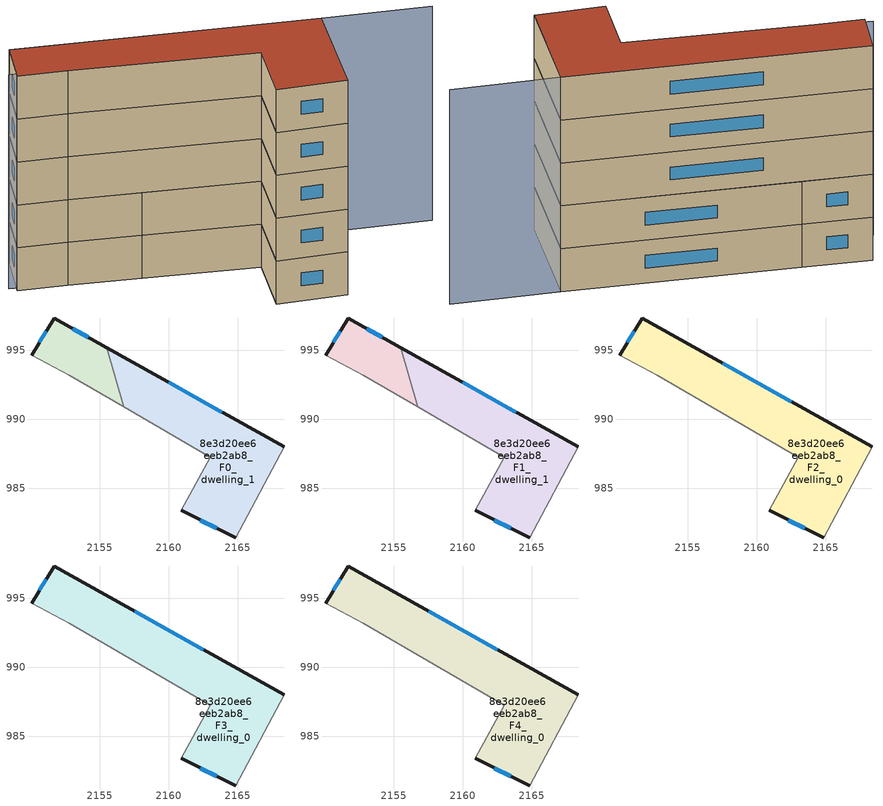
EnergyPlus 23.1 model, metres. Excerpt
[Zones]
8e3d20ee6eeb2ab8_F0_dwelling_0
 floor ground (EU_floor_Construction): 2155.49,995.18 2156.71,990.89 2152.79,993.17 2150.05,994.65 2151.7,997.31 z0
 wall outside (EU_wall_Construction): 2155.49,995.18 2151.7,997.31 2150.05,994.65 z0:3
 wall adiabatic (EU_wall_Construction): 2150.05,994.65 2152.79,993.17 2156.71,990.89 z0:3
 wall to 8e3d20ee6eeb2ab8_F0_dwelling_1 (EU_wall_Construction): 2156.71,990.89 2155.49,995.18 z0:3
 window (EU_Window_Construction): 2151.12,996.37 2150.62,995.58 / 2154.16,995.93 2153.03,996.56 z1.05:1.95
8e3d20ee6eeb2ab8_F0_dwelling_1
 floor ground (EU_floor_Construction): 2168.33,987.99 2164.85,981.42 2160.9,983.39 2162.99,987.24 2156.71,990.89 2155.49,995.18 z0
 wall outside (EU_wall_Construction): 2168.33,987.99 2155.49,995.18 / 2160.9,983.39 2164.85,981.42 z0:3
 wall adiabatic (EU_wall_Construction): 2156.71,990.89 2162.99,987.24 2160.9,983.39 / 2164.85,981.42 2168.33,987.99 z0:3
 window (EU_Window_Construction): 2163.83,990.51 2159.99,992.66 / 2162.28,982.7 2163.47,982.11 z1.05:1.95
8e3d20ee6eeb2ab8_F1_dwelling_0
 floor to 8e3d20ee6eeb2ab8_F0_dwelling_0 (EU_floor_Construction): 2155.49,995.18 2156.71,990.89 2152.79,993.17 2150.05,994.65 2151.7,997.31 z3
 wall outside (EU_wall_Construction): 2155.49,995.18 2151.7,997.31 2150.05,994.65 z3:6
 wall adiabatic (EU_wall_Construction): 2150.05,994.65 2152.79,993.17 2156.71,990.89 z3:6
 wall to 8e3d20ee6eeb2ab8_F1_dwelling_1 (EU_wall_Construction): 2156.71,990.89 2155.49,995.18 z3:6
 window (EU_Window_Construction): 2151.12,996.37 2150.62,995.58 / 2154.16,995.93 2153.03,996.56 z4.05:4.95
8e3d20ee6eeb2ab8_F1_dwelling_1
 floor to 8e3d20ee6eeb2ab8_F0_dwelling_1 (EU_floor_Construction): 2168.33,987.99 2164.85,981.42 2160.9,983.39 2162.99,987.24 2156.71,990.89 2155.49,995.18 z3
 wall outside (EU_wall_Construction): 2168.33,987.99 2155.49,995.18 / 2160.9,983.39 2164.85,981.42 z3:6
 wall adiabatic (EU_wall_Construction): 2156.71,990.89 2162.99,987.24 2160.9,983.39 / 2164.85,981.42 2168.33,987.99 z3:6
 window (EU_Window_Construction): 2163.83,990.51 2159.99,992.66 / 2162.28,982.7 2163.47,982.11 z4.05:4.95
8e3d20ee6eeb2ab8_F2_dwelling_0
 floor to 8e3d20ee6eeb2ab8_F1_dwelling_0 (EU_floor_Construction): 2155.49,995.18 2156.71,990.89 2152.79,993.17 2150.05,994.65 2151.7,997.31 z6
 floor to 8e3d20ee6eeb2ab8_F1_dwelling_1 (EU_floor_Construction): 2168.33,987.99 2164.85,981.42 2160.9,983.39 2162.99,987.24 2156.71,990.89 2155.49,995.18 z6
 wall outside (EU_wall_Construction): 2168.33,987.99 2151.7,997.31 2150.05,994.65 / 2160.9,983.39 2164.85,981.42 z6:9
 wall adiabatic (EU_wall_Construction): 2150.05,994.65 2152.79,993.17 2162.99,987.24 2160.9,983.39 / 2164.85,981.42 2168.33,987.99 z6:9
 window (EU_Window_Construction): 2151.12,996.37 2150.62,995.58 / 2162.5,991.25 2157.53,994.04 / 2162.28,982.7 2163.47,982.11 z7.05:7.95
8e3d20ee6eeb2ab8_F3_dwelling_0
 floor to 8e3d20ee6eeb2ab8_F2_dwelling_0 (EU_floor_Construction): 2168.33,987.99 2164.85,981.42 2160.9,983.39 2162.99,987.24 2152.79,993.17 2150.05,994.65 2151.7,997.31 z9
 wall outside (EU_wall_Construction): 2168.33,987.99 2151.7,997.31 2150.05,994.65 / 2160.9,983.39 2164.85,981.42 z9:12
 wall adiabatic (EU_wall_Construction): 2150.05,994.65 2152.79,993.17 2162.99,987.24 2160.9,983.39 / 2164.85,981.42 2168.33,987.99 z9:12
 window (EU_Window_Construction): 2151.12,996.37 2150.62,995.58 / 2162.5,991.25 2157.53,994.04 / 2162.28,982.7 2163.47,982.11 z10.05:10.95
8e3d20ee6eeb2ab8_F4_dwelling_0
 floor to 8e3d20ee6eeb2ab8_F3_dwelling_0 (EU_floor_Construction): 2168.33,987.99 2164.85,981.42 2160.9,983.39 2162.99,987.24 2152.79,993.17 2150.05,994.65 2151.7,997.31 z12
 wall outside (EU_wall_Construction): 2168.33,987.99 2151.7,997.31 2150.05,994.65 / 2160.9,983.39 2164.85,981.42 z12:15
 wall adiabatic (EU_wall_Construction): 2150.05,994.65 2152.79,993.17 2162.99,987.24 2160.9,983.39 / 2164.85,981.42 2168.33,987.99 z12:15
 window (EU_Window_Construction): 2151.12,996.37 2150.62,995.58 / 2162.5,991.25 2157.53,994.04 / 2162.28,982.7 2163.47,982.11 z13.05:13.95
 roof outside (EU_roof_Construction): 2164.85,981.42 2168.33,987.99 2151.7,997.31 2150.05,994.65 2152.79,993.17 2162.99,987.24 2160.9,983.39 z15
shading: 2168.33,987.99 2174.33,984.75 / 2149.81,995.13 2163.15,987.15 z0:15
[Building]
EU S2 Campaign: North Axis=0; Terrain=City; Solar Distribution=FullExterior
[Site:Location]
Bologna: Latitude=44.5; Longitude=11.25; Time Zone=1; Elevation=37
[SizingPeriod:WeatherFileDays]
AnnualSizingPeriod: Begin Month=1; Begin Day of Month=1; End Month=12; End Day of Month=31; Day of Week for Start Day=Monday; Use Weather File Daylight Saving Period=No; Use Weather File Rain and Snow Indicators=No
[MATERIAL]
EU_InternalMass_Material: Roughness=MediumRough; Thickness=0.1; Conductivity=1; Density=1800; Specific Heat=900; Thermal Absorptance=0.9; Solar Absorptance=0.7; Visible Absorptance=0.7
[MATERIAL:NOMASS] Roughness=MediumRough; Thermal Absorptance=0.9; Solar Absorptance=0.7; Visible Absorptance=0.7
Name | Thermal Resistance
EU_wall_NoMass | 0.890213
EU_roof_NoMass | 0.636128
EU_floor_NoMass | 0.79516
[WINDOWMATERIAL:SIMPLEGLAZINGSYSTEM]
EU_Window_SimpleGlazing: UFactor=4.49146; Solar Heat Gain Coefficient=0.85; Visible Transmittance=0.85
[CONSTRUCTION]
EU_wall_Construction: EU_wall_NoMass
EU_roof_Construction: EU_roof_NoMass
EU_floor_Construction: EU_floor_NoMass
EU_Window_Construction: EU_Window_SimpleGlazing
EU_InternalMass_Construction: EU_InternalMass_Material
[ZONE] Type=1; Multiplier=1; Ceiling Height=autocalculate; Floor Area=autocalculate; Part of Total Floor Area=Yes
Name | Volume
8e3d20ee6eeb2ab8_F0_dwelling_0; 8e3d20ee6eeb2ab8_F1_dwelling_0 | 55.7952
8e3d20ee6eeb2ab8_F2_dwelling_0 | 239.446
8e3d20ee6eeb2ab8_F3_dwelling_0; 8e3d20ee6eeb2ab8_F4_dwelling_0 | 239.454
8e3d20ee6eeb2ab8_F0_dwelling_1; 8e3d20ee6eeb2ab8_F1_dwelling_1 | 183.653
[INTERNALMASS] Construction=EU_InternalMass_Construction
Name | Zone or ZoneList | Surface Area
8e3d20ee6eeb2ab8_F0_dwelling_0_EU_InternalMass | 8e3d20ee6eeb2ab8_F0_dwelling_0 | 18.5995
8e3d20ee6eeb2ab8_F0_dwelling_1_EU_InternalMass | 8e3d20ee6eeb2ab8_F0_dwelling_1 | 61.2178
8e3d20ee6eeb2ab8_F1_dwelling_0_EU_InternalMass | 8e3d20ee6eeb2ab8_F1_dwelling_0 | 18.5995
8e3d20ee6eeb2ab8_F1_dwelling_1_EU_InternalMass | 8e3d20ee6eeb2ab8_F1_dwelling_1 | 61.2178
8e3d20ee6eeb2ab8_F2_dwelling_0_EU_InternalMass | 8e3d20ee6eeb2ab8_F2_dwelling_0 | 79.8175
8e3d20ee6eeb2ab8_F3_dwelling_0_EU_InternalMass | 8e3d20ee6eeb2ab8_F3_dwelling_0 | 79.8175
8e3d20ee6eeb2ab8_F4_dwelling_0_EU_InternalMass | 8e3d20ee6eeb2ab8_F4_dwelling_0 | 79.8175
[OTHEREQUIPMENT] Fuel Type=Electricity; Design Level Calculation Method=Watts/Area; Power per Zone Floor Area=1; Fraction Latent=0; Fraction Radiant=0; Fraction Lost=0; Carbon Dioxide Generation Rate=0; EndUse Subcategory=EU_Step8_InternalGains
Name | Zone or ZoneList or Space or SpaceList | Schedule
EU_Step8_InternalGain_8e3d20ee6eeb2ab8_F0_dwelling_0_f000 | 8e3d20ee6eeb2ab8_F0_dwelling_0 | EU_Step8_GainSchedule_8e3d20ee6eeb2ab8_F0_dwelling_0_f000
EU_Step8_InternalGain_8e3d20ee6eeb2ab8_F0_dwelling_1_f000 | 8e3d20ee6eeb2ab8_F0_dwelling_1 | EU_Step8_GainSchedule_8e3d20ee6eeb2ab8_F0_dwelling_1_f000
EU_Step8_InternalGain_8e3d20ee6eeb2ab8_F1_dwelling_0_f000 | 8e3d20ee6eeb2ab8_F1_dwelling_0 | EU_Step8_GainSchedule_8e3d20ee6eeb2ab8_F1_dwelling_0_f000
EU_Step8_InternalGain_8e3d20ee6eeb2ab8_F1_dwelling_1_f000 | 8e3d20ee6eeb2ab8_F1_dwelling_1 | EU_Step8_GainSchedule_8e3d20ee6eeb2ab8_F1_dwelling_1_f000
EU_Step8_InternalGain_8e3d20ee6eeb2ab8_F2_dwelling_0_f000 | 8e3d20ee6eeb2ab8_F2_dwelling_0 | EU_Step8_GainSchedule_8e3d20ee6eeb2ab8_F2_dwelling_0_f000
EU_Step8_InternalGain_8e3d20ee6eeb2ab8_F3_dwelling_0_f000 | 8e3d20ee6eeb2ab8_F3_dwelling_0 | EU_Step8_GainSchedule_8e3d20ee6eeb2ab8_F3_dwelling_0_f000
EU_Step8_InternalGain_8e3d20ee6eeb2ab8_F4_dwelling_0_f000 | 8e3d20ee6eeb2ab8_F4_dwelling_0 | EU_Step8_GainSchedule_8e3d20ee6eeb2ab8_F4_dwelling_0_f000
[ZONEVENTILATION:DESIGNFLOWRATE] Schedule=EU_AlwaysOn; Design Flow Rate Calculation Method=AirChanges/Hour; Air Changes per Hour=0.718634; Ventilation Type=Natural; Fan Pressure Rise=0; Fan Total Efficiency=1; Constant Term Coefficient=1; Temperature Term Coefficient=0; Velocity Term Coefficient=0; Velocity Squared Term Coefficient=0; Minimum Indoor Temperature=-100; Maximum Indoor Temperature=100; Delta Temperature=-100; Minimum Outdoor Temperature=-100; Maximum Outdoor Temperature=100; Maximum Wind Speed=40
Name | Zone or ZoneList or Space or SpaceList
EU_ConstantAir_8e3d20ee6eeb2ab8_F0_dwelling_0 | 8e3d20ee6eeb2ab8_F0_dwelling_0
EU_ConstantAir_8e3d20ee6eeb2ab8_F0_dwelling_1 | 8e3d20ee6eeb2ab8_F0_dwelling_1
EU_ConstantAir_8e3d20ee6eeb2ab8_F1_dwelling_0 | 8e3d20ee6eeb2ab8_F1_dwelling_0
EU_ConstantAir_8e3d20ee6eeb2ab8_F1_dwelling_1 | 8e3d20ee6eeb2ab8_F1_dwelling_1
EU_ConstantAir_8e3d20ee6eeb2ab8_F2_dwelling_0 | 8e3d20ee6eeb2ab8_F2_dwelling_0
EU_ConstantAir_8e3d20ee6eeb2ab8_F3_dwelling_0 | 8e3d20ee6eeb2ab8_F3_dwelling_0
EU_ConstantAir_8e3d20ee6eeb2ab8_F4_dwelling_0 | 8e3d20ee6eeb2ab8_F4_dwelling_0
[HVACTEMPLATE:THERMOSTAT] Constant Heating Setpoint=20; Constant Cooling Setpoint=50
EU_HeatOnly_8e3d20ee6eeb2ab8_F0_dwelling_0; EU_HeatOnly_8e3d20ee6eeb2ab8_F0_dwelling_1; EU_HeatOnly_8e3d20ee6eeb2ab8_F1_dwelling_0; EU_HeatOnly_8e3d20ee6eeb2ab8_F1_dwelling_1; EU_HeatOnly_8e3d20ee6eeb2ab8_F2_dwelling_0; EU_HeatOnly_8e3d20ee6eeb2ab8_F3_dwelling_0; EU_HeatOnly_8e3d20ee6eeb2ab8_F4_dwelling_0
[HVACTEMPLATE:ZONE:IDEALLOADSAIRSYSTEM] System Availability Schedule=EU_AlwaysOn; Maximum Heating Supply Air Temperature=50; Minimum Cooling Supply Air Temperature=13; Maximum Heating Supply Air Humidity Ratio=0.0156; Minimum Cooling Supply Air Humidity Ratio=0.0077; Heating Limit=NoLimit; Cooling Limit=NoLimit; Heating Availability Schedule=EU_AlwaysOn; Cooling Availability Schedule=EU_CoolingOff; Dehumidification Control Type=ConstantSensibleHeatRatio; Cooling Sensible Heat Ratio=0.7; Dehumidification Setpoint=60; Humidification Control Type=None; Humidification Setpoint=30; Outdoor Air Method=None; Outdoor Air Flow Rate per Person=0.00944; Outdoor Air Flow Rate per Zone Floor Area=0; Outdoor Air Flow Rate per Zone=0; Demand Controlled Ventilation Type=None; Outdoor Air Economizer Type=NoEconomizer; Heat Recovery Type=None; Sensible Heat Recovery Effectiveness=0.7; Latent Heat Recovery Effectiveness=0.65
Name | Template Thermostat
8e3d20ee6eeb2ab8_F0_dwelling_0 | EU_HeatOnly_8e3d20ee6eeb2ab8_F0_dwelling_0
8e3d20ee6eeb2ab8_F0_dwelling_1 | EU_HeatOnly_8e3d20ee6eeb2ab8_F0_dwelling_1
8e3d20ee6eeb2ab8_F1_dwelling_0 | EU_HeatOnly_8e3d20ee6eeb2ab8_F1_dwelling_0
8e3d20ee6eeb2ab8_F1_dwelling_1 | EU_HeatOnly_8e3d20ee6eeb2ab8_F1_dwelling_1
8e3d20ee6eeb2ab8_F2_dwelling_0 | EU_HeatOnly_8e3d20ee6eeb2ab8_F2_dwelling_0
8e3d20ee6eeb2ab8_F3_dwelling_0 | EU_HeatOnly_8e3d20ee6eeb2ab8_F3_dwelling_0
8e3d20ee6eeb2ab8_F4_dwelling_0 | EU_HeatOnly_8e3d20ee6eeb2ab8_F4_dwelling_0
[SIZING:ZONE] Zone Cooling Design Supply Air Temperature Input Method=SupplyAirTemperature; Zone Cooling Design Supply Air Temperature=13; Zone Heating Design Supply Air Temperature Input Method=SupplyAirTemperature; Zone Heating Design Supply Air Temperature=50; Zone Cooling Design Supply Air Humidity Ratio=0.008; Zone Heating Design Supply Air Humidity Ratio=0.008; Cooling Design Air Flow Method=DesignDay; Cooling Design Air Flow Rate=0; Cooling Minimum Air Flow per Zone Floor Area=0.000762; Cooling Minimum Air Flow=0; Cooling Minimum Air Flow Fraction=0.2; Heating Design Air Flow Method=DesignDay; Heating Design Air Flow Rate=0; Heating Maximum Air Flow per Zone Floor Area=0.002032; Heating Maximum Air Flow=0.141576; Heating Maximum Air Flow Fraction=0.3; Account for Dedicated Outdoor Air System=No; Dedicated Outdoor Air System Control Strategy=NeutralSupplyAir; Dedicated Outdoor Air Low Setpoint Temperature for Design=autosize; Dedicated Outdoor Air High Setpoint Temperature for Design=autosize; Zone Load Sizing Method=Sensible Load Only No Latent Load; Zone Latent Cooling Design Supply Air Humidity Ratio Input Method=HumidityRatioDifference; Zone Cooling Design Supply Air Humidity Ratio Difference=0.005; Zone Latent Heating Design Supply Air Humidity Ratio Input Method=HumidityRatioDifference; Zone Humidification Design Supply Air Humidity Ratio Difference=0.005
8e3d20ee6eeb2ab8_F0_dwelling_0; 8e3d20ee6eeb2ab8_F0_dwelling_1; 8e3d20ee6eeb2ab8_F1_dwelling_0; 8e3d20ee6eeb2ab8_F1_dwelling_1; 8e3d20ee6eeb2ab8_F2_dwelling_0; 8e3d20ee6eeb2ab8_F3_dwelling_0; 8e3d20ee6eeb2ab8_F4_dwelling_0
[SCHEDULE:CONSTANT]
Name | Hourly Value
EU_AlwaysOn | 1
EU_CoolingOff | 0
[SCHEDULE:FILE] Column Number=1; Rows to Skip at Top=0; Number of Hours of Data=8760; Column Separator=Comma; Interpolate to Timestep=No; Minutes per Item=60; Adjust Schedule for Daylight Savings=Yes
Name | File
EU_Step8_GainSchedule_8e3d20ee6eeb2ab8_F0_dwelling_0_f000 | ../../schedules/8e3d20ee6eeb2ab8/8e3d20ee6eeb2ab8_F0_dwelling_0_f000_gain.csv
EU_Step8_GainSchedule_8e3d20ee6eeb2ab8_F0_dwelling_1_f000 | ../../schedules/8e3d20ee6eeb2ab8/8e3d20ee6eeb2ab8_F0_dwelling_1_f000_gain.csv
EU_Step8_GainSchedule_8e3d20ee6eeb2ab8_F1_dwelling_0_f000 | ../../schedules/8e3d20ee6eeb2ab8/8e3d20ee6eeb2ab8_F1_dwelling_0_f000_gain.csv
EU_Step8_GainSchedule_8e3d20ee6eeb2ab8_F1_dwelling_1_f000 | ../../schedules/8e3d20ee6eeb2ab8/8e3d20ee6eeb2ab8_F1_dwelling_1_f000_gain.csv
EU_Step8_GainSchedule_8e3d20ee6eeb2ab8_F2_dwelling_0_f000 | ../../schedules/8e3d20ee6eeb2ab8/8e3d20ee6eeb2ab8_F2_dwelling_0_f000_gain.csv
EU_Step8_GainSchedule_8e3d20ee6eeb2ab8_F3_dwelling_0_f000 | ../../schedules/8e3d20ee6eeb2ab8/8e3d20ee6eeb2ab8_F3_dwelling_0_f000_gain.csv
EU_Step8_GainSchedule_8e3d20ee6eeb2ab8_F4_dwelling_0_f000 | ../../schedules/8e3d20ee6eeb2ab8/8e3d20ee6eeb2ab8_F4_dwelling_0_f000_gain.csv
